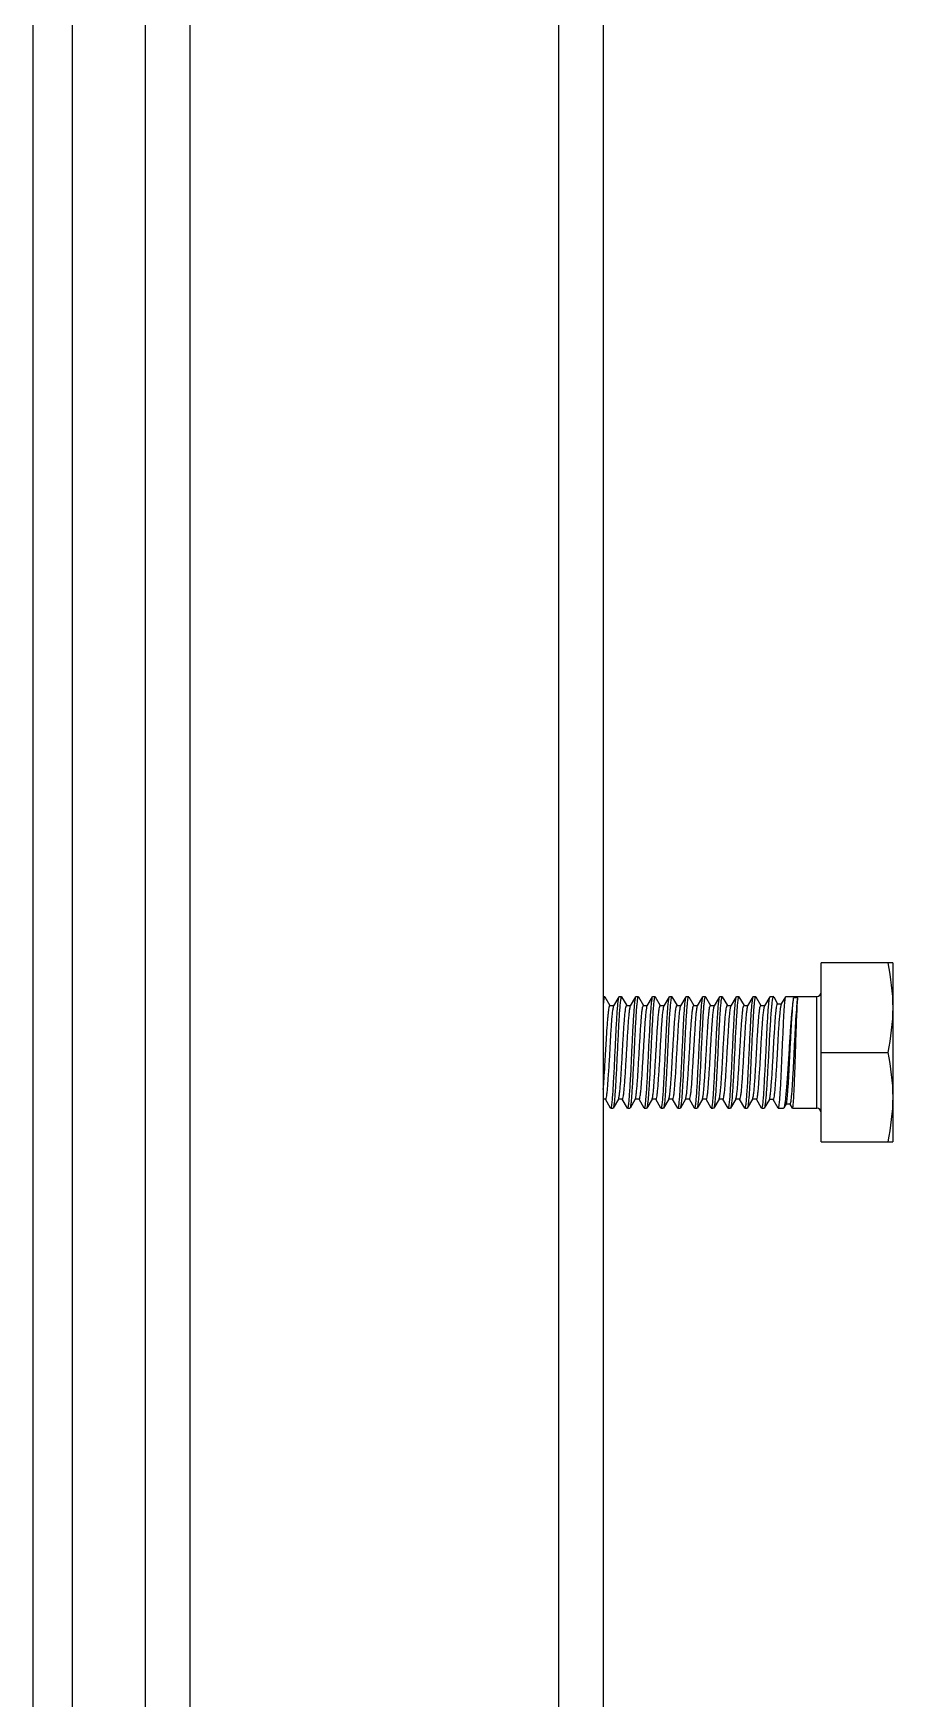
# Model space of a CAD drawing. Extents: x 27938 to 650306, y -92720 to 1524912.
# Drawn here: x 317542 to 318171, y 831117 to 832336 of the extents above; entities that cross this region are included whole.
import ezdxf

# ---------------------------------------------------------------- set-up
doc = ezdxf.new("R2010")
doc.units = 0
doc.header["$LTSCALE"] = 1000
doc.header["$MEASUREMENT"] = 0

msp = doc.modelspace()

# ---------------------------------------------------------------- linework, layer by layer
for p, q in [((317542.2, 830334.1), (317542.2, 833076.2)), ((317570.8, 830692.2), (317570.8, 832955.3)), ((317624, 832802.5), (317624, 830087.5)), ((317656.7, 832802.5), (317656.7, 830087.5)), ((317926.6, 832802.5), (317926.6, 830087.5)), ((317959.3, 832802.5), (317959.3, 830087.5)), ((318171.1, 831655.6), (318118.7, 831655.6)), ((318118.7, 831524.7), (318118.7, 831655.6)), ((318171.1, 831655.6), (318171.1, 831524.7)), ((317959.3, 831631), (317960.3, 831631)), ((317960.5, 831630.9), (317960.3, 831631)), ((317960.5, 831630.9), (317964.2, 831624.4)), ((317967, 831624.2), (317970.9, 831630.9)), ((317970.9, 831630.9), (317971, 831631)), ((317971, 831631), (317972.6, 831631)), ((317972.7, 831630.9), (317972.6, 831631)), ((317972.7, 831630.9), (317976.5, 831624.4)), ((317979.3, 831624.2), (317983.1, 831630.9)), ((317983.1, 831630.9), (317983.3, 831631)), ((317983.3, 831631), (317984.8, 831631)), ((317985, 831630.9), (317984.8, 831631)), ((317985, 831630.9), (317988.8, 831624.4)), ((317991.5, 831624.2), (317995.4, 831630.9)), ((317995.4, 831630.9), (317995.6, 831631)), ((317995.6, 831631), (317997.1, 831631)), ((317997.3, 831630.9), (317997.1, 831631)), ((317997.3, 831630.9), (318001, 831624.4)), ((318003.8, 831624.2), (318007.7, 831630.9)), ((318007.7, 831630.9), (318007.8, 831631)), ((318007.8, 831631), (318009.4, 831631)), ((318009.5, 831630.9), (318009.4, 831631)), ((318009.5, 831630.9), (318013.3, 831624.4)), ((318016.1, 831624.2), (318019.9, 831630.9)), ((318019.9, 831630.9), (318020.1, 831631)), ((318020.1, 831631), (318021.6, 831631)), ((318021.8, 831630.9), (318025.6, 831624.4)), ((318028.3, 831624.2), (318032.2, 831630.9)), ((318032.2, 831630.9), (318032.4, 831631)), ((318032.4, 831631), (318033.9, 831631)), ((318034.1, 831630.9), (318033.9, 831631)), ((318034.1, 831630.9), (318037.8, 831624.4)), ((318040.6, 831624.2), (318044.5, 831630.9)), ((318044.5, 831630.9), (318044.6, 831631)), ((318044.6, 831631), (318046.2, 831631)), ((318046.3, 831630.9), (318046.2, 831631)), ((318046.3, 831630.9), (318050.1, 831624.4)), ((318052.9, 831624.2), (318056.7, 831630.9)), ((318056.7, 831630.9), (318056.9, 831631)), ((318056.9, 831631), (318058.4, 831631)), ((318058.6, 831630.9), (318058.4, 831631)), ((318058.6, 831630.9), (318062.4, 831624.4)), ((318065.1, 831624.2), (318069, 831630.9)), ((318069, 831630.9), (318069.2, 831631)), ((318069.2, 831631), (318070.7, 831631)), ((318070.9, 831630.9), (318074.6, 831624.4)), ((318077.4, 831624.2), (318081.3, 831630.9)), ((318081.3, 831630.9), (318081.4, 831631)), ((318081.4, 831631), (318083.7, 831631)), ((318084, 831630.8), (318083.7, 831631)), ((318084, 831630.8), (318086.9, 831625.8)), ((318089.7, 831625.6), (318092.8, 831630.9)), ((318092.8, 831630.9), (318092.9, 831631)), ((318092.9, 831631), (318115.5, 831631)), ((318101.7, 831630.1), (318098.6, 831630.1)), ((318115.5, 831549.3), (318115.5, 831631)), ((317964.1, 831624.4), (317967.1, 831624.4)), ((317976.4, 831624.4), (317979.4, 831624.4)), ((317988.7, 831624.4), (317991.6, 831624.4)), ((318000.9, 831624.4), (318003.9, 831624.4)), ((318013.2, 831624.4), (318016.2, 831624.4)), ((318025.5, 831624.4), (318028.4, 831624.4)), ((318037.7, 831624.4), (318040.7, 831624.4)), ((318050, 831624.4), (318053, 831624.4)), ((318062.3, 831624.4), (318065.2, 831624.4)), ((318074.5, 831624.4), (318077.5, 831624.4)), ((318086.8, 831625.8), (318089.8, 831625.8)), ((318118.7, 831590.1), (318167.4, 831590.1)), ((317970.4, 831556), (317966.6, 831549.4)), ((317970.4, 831556), (317970.6, 831556.3)), ((317982.7, 831556), (317978.9, 831549.4)), ((317982.7, 831556), (317982.8, 831556.3)), ((317995, 831556), (317991.1, 831549.4)), ((317995, 831556), (317995.1, 831556.2)), ((318007.2, 831556), (318003.4, 831549.4)), ((318007.2, 831556), (318007.3, 831556.2)), ((318019.5, 831556), (318015.7, 831549.4)), ((318019.5, 831556), (318019.6, 831556.2)), ((318031.8, 831556), (318027.9, 831549.4)), ((318044, 831556), (318040.2, 831549.4)), ((318044, 831556), (318044.1, 831556.2)), ((318056.3, 831556), (318052.5, 831549.4)), ((318056.3, 831556), (318056.4, 831556.2)), ((318068.6, 831556), (318064.7, 831549.4)), ((318068.6, 831556), (318068.7, 831556.2)), ((317961.1, 831555.9), (317959.3, 831555.9)), ((317964.7, 831549.4), (317961, 831555.9)), ((317964.7, 831549.4), (317964.9, 831549.3)), ((317964.9, 831549.3), (317966.4, 831549.3)), ((317966.6, 831549.4), (317966.4, 831549.3)), ((317973.3, 831555.9), (317970.4, 831555.9)), ((317977, 831549.4), (317973.2, 831555.9)), ((317977, 831549.4), (317977.2, 831549.3)), ((317977.2, 831549.3), (317978.7, 831549.3)), ((317978.9, 831549.4), (317978.7, 831549.3)), ((317985.6, 831555.9), (317982.6, 831555.9)), ((317989.3, 831549.4), (317985.5, 831555.9)), ((317989.3, 831549.4), (317989.4, 831549.3)), ((317989.4, 831549.3), (317991, 831549.3)), ((317991.1, 831549.4), (317991, 831549.3)), ((317997.9, 831555.9), (317994.9, 831555.9)), ((318001.5, 831549.4), (317997.8, 831555.9)), ((318001.5, 831549.4), (318001.7, 831549.3)), ((318001.7, 831549.3), (318003.2, 831549.3)), ((318003.4, 831549.4), (318003.2, 831549.3)), ((318010.1, 831555.9), (318007.2, 831555.9)), ((318013.8, 831549.4), (318010, 831555.9)), ((318013.8, 831549.4), (318014, 831549.3)), ((318014, 831549.3), (318015.5, 831549.3)), ((318015.7, 831549.4), (318015.5, 831549.3)), ((318022.4, 831555.9), (318019.4, 831555.9)), ((318026.1, 831549.4), (318022.3, 831555.9)), ((318026.1, 831549.4), (318026.2, 831549.3)), ((318026.2, 831549.3), (318027.8, 831549.3)), ((318027.9, 831549.4), (318027.8, 831549.3)), ((318034.7, 831555.9), (318031.7, 831555.9)), ((318038.3, 831549.4), (318034.6, 831555.9)), ((318038.3, 831549.4), (318038.5, 831549.3)), ((318038.5, 831549.3), (318040, 831549.3)), ((318046.9, 831555.9), (318044, 831555.9)), ((318050.6, 831549.4), (318046.8, 831555.9)), ((318050.8, 831549.3), (318052.3, 831549.3)), ((318052.5, 831549.4), (318052.3, 831549.3)), ((318059.2, 831555.9), (318056.2, 831555.9)), ((318062.9, 831549.4), (318059.1, 831555.9)), ((318062.9, 831549.4), (318063, 831549.3)), ((318063, 831549.3), (318064.6, 831549.3)), ((318064.7, 831549.4), (318064.6, 831549.3)), ((318071.5, 831555.9), (318068.5, 831555.9)), ((318075.1, 831549.4), (318071.4, 831555.9)), ((318075.1, 831549.4), (318075.3, 831549.3)), ((318075.3, 831549.3), (318077, 831549.3)), ((318077.1, 831549.4), (318077, 831549.3)), ((318080.9, 831555.8), (318077.1, 831549.4)), ((318083.7, 831555.6), (318080.8, 831555.6)), ((318087.3, 831549.4), (318083.6, 831555.6)), ((318087.3, 831549.4), (318087.4, 831549.3)), ((318087.4, 831549.3), (318091.1, 831549.3)), ((318091.4, 831549.5), (318091.1, 831549.3)), ((318093.1, 831552.5), (318091.4, 831549.5)), ((318096, 831552.3), (318093.1, 831552.3)), ((318097.7, 831549.3), (318096, 831552.3)), ((318097.7, 831549.3), (318097.8, 831549.3)), ((318097.8, 831549.3), (318115.5, 831549.3)), ((318118.7, 831524.7), (318171.1, 831524.7))]:
    msp.add_line(p, q)
for centre, start, end in [((318115.5, 831634.3), 270, 0), ((318115.5, 831546), 0, 90)]:
    msp.add_arc(centre, 3.27, start, end)
for points in [[(318167.4, 831655.6), (318169.6, 831644.8), (318171.1, 831633.8), (318171.1, 831622.9)], [(318171.1, 831622.9), (318171.1, 831611.9), (318169.6, 831600.9), (318167.4, 831590.1)], [(318167.4, 831590.1), (318169.6, 831579.4), (318171.1, 831568.4), (318171.1, 831557.4)], [(318171.1, 831557.4), (318171.1, 831546.5), (318169.6, 831535.5), (318167.4, 831524.7)]]:
    msp.add_open_spline(points, degree=3)
for points, knots in [([(317960.3, 831631), (317960.2, 831631), (317959.9, 831630.4), (317959.7, 831629.5), (317959.5, 831627.7), (317959.4, 831626.3), (317959.3, 831625.5)], [0, 0, 0, 0, 0.077049, 0.268055, 0.577055, 1, 1, 1, 1]), ([(317968, 831590.1), (317968.2, 831595.1), (317968.5, 831602.3), (317969, 831611.6), (317969.4, 831617.5), (317969.7, 831622.5), (317970.1, 831626.5), (317970.4, 831629.1), (317970.6, 831630.5), (317970.9, 831630.9)], [0, 0, 0, 0, 0.364023, 0.530311, 0.678342, 0.803036, 0.90014, 0.966414, 1, 1, 1, 1]), ([(317972.6, 831631), (317972.5, 831631), (317972.3, 831630.7), (317972.2, 831630.1), (317972, 831629.1), (317971.7, 831627.1), (317971.4, 831623.7), (317971, 831618.7), (317970.6, 831612.6), (317970.3, 831605.6), (317969.9, 831598), (317969.6, 831592.8), (317969.5, 831590.1)], [0, 0, 0, 0, 0.006679, 0.021742, 0.04591, 0.079126, 0.171519, 0.295578, 0.446611, 0.618856, 0.8057, 1, 1, 1, 1]), ([(317980.2, 831590.1), (317980.5, 831595.1), (317980.8, 831602.3), (317981.3, 831611.6), (317981.7, 831617.5), (317982, 831622.5), (317982.3, 831626.5), (317982.7, 831629.1), (317982.9, 831630.5), (317983.1, 831630.9)], [0, 0, 0, 0, 0.364021, 0.530313, 0.678345, 0.803036, 0.900138, 0.966413, 1, 1, 1, 1]), ([(317984.8, 831631), (317984.7, 831631), (317984.6, 831630.7), (317984.4, 831630.1), (317984.2, 831629.1), (317984, 831627.1), (317983.6, 831623.7), (317983.3, 831618.7), (317982.9, 831612.6), (317982.5, 831605.6), (317982.1, 831598), (317981.9, 831592.8), (317981.8, 831590.1)], [0, 0, 0, 0, 0.006669, 0.021718, 0.045876, 0.079084, 0.171468, 0.295521, 0.446556, 0.618814, 0.805682, 1, 1, 1, 1]), ([(317992.5, 831590.1), (317992.7, 831595.1), (317993.1, 831602.3), (317993.6, 831611.6), (317993.9, 831617.5), (317994.3, 831622.5), (317994.6, 831626.5), (317995, 831629.1), (317995.2, 831630.5), (317995.4, 831630.9)], [0, 0, 0, 0, 0.364026, 0.530319, 0.678348, 0.803035, 0.900137, 0.966414, 1, 1, 1, 1]), ([(317997.1, 831631), (317997, 831631), (317996.8, 831630.7), (317996.7, 831630.1), (317996.5, 831629.1), (317996.2, 831627.1), (317995.9, 831623.7), (317995.5, 831618.7), (317995.2, 831612.6), (317994.8, 831605.6), (317994.4, 831598), (317994.2, 831592.8), (317994, 831590.1)], [0, 0, 0, 0, 0.00669, 0.021765, 0.045943, 0.079167, 0.171572, 0.295635, 0.446661, 0.618889, 0.805716, 1, 1, 1, 1]), ([(318004.8, 831590.1), (318005, 831595.1), (318005.3, 831602.3), (318005.8, 831611.6), (318006.2, 831617.5), (318006.5, 831622.5), (318006.9, 831626.5), (318007.2, 831629.1), (318007.4, 831630.5), (318007.7, 831630.9)], [0, 0, 0, 0, 0.364024, 0.530311, 0.678342, 0.803035, 0.900139, 0.966414, 1, 1, 1, 1]), ([(318009.4, 831631), (318009.3, 831631), (318009.1, 831630.7), (318009, 831630.1), (318008.8, 831629.1), (318008.5, 831627.1), (318008.2, 831623.7), (318007.8, 831618.7), (318007.4, 831612.6), (318007, 831605.6), (318006.7, 831598), (318006.4, 831592.8), (318006.3, 831590.1)], [0, 0, 0, 0, 0.006677, 0.021735, 0.045901, 0.079116, 0.171512, 0.295573, 0.4466, 0.618843, 0.805694, 1, 1, 1, 1]), ([(318017, 831590.1), (318017.3, 831595.1), (318017.6, 831602.3), (318018.1, 831611.6), (318018.4, 831617.5), (318018.8, 831622.5), (318019.1, 831626.5), (318019.5, 831629.1), (318019.7, 831630.5), (318019.9, 831630.9)], [0, 0, 0, 0, 0.364026, 0.530313, 0.678337, 0.803029, 0.900137, 0.966414, 1, 1, 1, 1]), ([(318021.6, 831631), (318021.5, 831631), (318021.4, 831630.7), (318021.2, 831630.1), (318021, 831629.1), (318020.8, 831627.1), (318020.4, 831623.7), (318020.1, 831618.7), (318019.7, 831612.6), (318019.3, 831605.6), (318018.9, 831598), (318018.7, 831592.8), (318018.6, 831590.1)], [0, 0, 0, 0, 0.006697, 0.021777, 0.045962, 0.079191, 0.171605, 0.29567, 0.44669, 0.618909, 0.805726, 1, 1, 1, 1]), ([(318021.8, 831630.9), (318021.8, 831630.9), (318021.7, 831631), (318021.7, 831631), (318021.6, 831631)], [0, 0, 0, 0, 0.600612, 1, 1, 1, 1]), ([(318029.3, 831590.1), (318029.5, 831595.1), (318029.9, 831602.3), (318030.4, 831611.6), (318030.7, 831617.5), (318031.1, 831622.5), (318031.4, 831626.5), (318031.8, 831629.1), (318032, 831630.5), (318032.2, 831630.9)], [0, 0, 0, 0, 0.364026, 0.530312, 0.67834, 0.803034, 0.90014, 0.966415, 1, 1, 1, 1]), ([(318033.9, 831631), (318033.8, 831631), (318033.6, 831630.7), (318033.5, 831630.1), (318033.3, 831629.1), (318033, 831627.1), (318032.7, 831623.7), (318032.3, 831618.7), (318032, 831612.6), (318031.6, 831605.6), (318031.2, 831598), (318031, 831592.8), (318030.8, 831590.1)], [0, 0, 0, 0, 0.006686, 0.021757, 0.045931, 0.079152, 0.171553, 0.295615, 0.446644, 0.618879, 0.805711, 1, 1, 1, 1]), ([(318041.6, 831590.1), (318041.8, 831595.1), (318042.1, 831602.3), (318042.6, 831611.6), (318043, 831617.5), (318043.3, 831622.5), (318043.7, 831626.5), (318044, 831629.1), (318044.2, 831630.5), (318044.5, 831630.9)], [0, 0, 0, 0, 0.364021, 0.530311, 0.678343, 0.803036, 0.90014, 0.966414, 1, 1, 1, 1]), ([(318046.2, 831631), (318046.1, 831631), (318045.9, 831630.7), (318045.8, 831630.1), (318045.6, 831629.1), (318045.3, 831627.1), (318045, 831623.7), (318044.6, 831618.7), (318044.2, 831612.6), (318043.8, 831605.6), (318043.5, 831598), (318043.2, 831592.8), (318043.1, 831590.1)], [0, 0, 0, 0, 0.006676, 0.021736, 0.045901, 0.079115, 0.171505, 0.295563, 0.446596, 0.618846, 0.805696, 1, 1, 1, 1]), ([(318053.8, 831590.1), (318054.1, 831595.1), (318054.4, 831602.3), (318054.9, 831611.6), (318055.2, 831617.5), (318055.6, 831622.5), (318055.9, 831626.5), (318056.3, 831629.1), (318056.5, 831630.5), (318056.7, 831630.9)], [0, 0, 0, 0, 0.364021, 0.530314, 0.678346, 0.803036, 0.900137, 0.966413, 1, 1, 1, 1]), ([(318058.4, 831631), (318058.3, 831631), (318058.2, 831630.7), (318058, 831630.1), (318057.8, 831629.1), (318057.6, 831627.1), (318057.2, 831623.7), (318056.9, 831618.7), (318056.5, 831612.6), (318056.1, 831605.6), (318055.7, 831598), (318055.5, 831592.8), (318055.4, 831590.1)], [0, 0, 0, 0, 0.006669, 0.021718, 0.045876, 0.079084, 0.171468, 0.295522, 0.446557, 0.618815, 0.805682, 1, 1, 1, 1]), ([(318066.1, 831590.1), (318066.3, 831595.1), (318066.7, 831602.3), (318067.2, 831611.6), (318067.5, 831617.5), (318067.9, 831622.5), (318068.2, 831626.5), (318068.6, 831629.1), (318068.8, 831630.5), (318069, 831630.9)], [0, 0, 0, 0, 0.364026, 0.530319, 0.678348, 0.803035, 0.900137, 0.966414, 1, 1, 1, 1]), ([(318070.7, 831631), (318070.6, 831631), (318070.4, 831630.7), (318070.3, 831630.1), (318070.1, 831629.1), (318069.8, 831627.1), (318069.5, 831623.7), (318069.1, 831618.7), (318068.8, 831612.6), (318068.4, 831605.6), (318068, 831598), (318067.8, 831592.8), (318067.6, 831590.1)], [0, 0, 0, 0, 0.006688, 0.021753, 0.045929, 0.079148, 0.171548, 0.29561, 0.446639, 0.618873, 0.805706, 1, 1, 1, 1]), ([(318070.9, 831630.9), (318070.8, 831630.9), (318070.8, 831631), (318070.7, 831631), (318070.7, 831631)], [0, 0, 0, 0, 0.600476, 1, 1, 1, 1]), ([(318078.4, 831590.1), (318078.6, 831595.1), (318078.9, 831602.3), (318079.4, 831611.6), (318079.8, 831617.5), (318080.1, 831622.5), (318080.5, 831626.5), (318080.8, 831629.1), (318081, 831630.5), (318081.3, 831630.9)], [0, 0, 0, 0, 0.364024, 0.530312, 0.678343, 0.803036, 0.90014, 0.966414, 1, 1, 1, 1]), ([(318083.7, 831631), (318083.7, 831631), (318083.4, 831630.7), (318083.3, 831630.1), (318083.1, 831629.1), (318082.7, 831627.1), (318082.4, 831623.7), (318082, 831618.7), (318081.5, 831612.6), (318081.1, 831605.6), (318080.7, 831598), (318080.4, 831592.8), (318080.3, 831590.1)], [0, 0, 0, 0, 0.007187, 0.022465, 0.046744, 0.080015, 0.172417, 0.296393, 0.447275, 0.619318, 0.805937, 1, 1, 1, 1]), ([(318090.2, 831590.1), (318090.4, 831595.1), (318090.8, 831602.4), (318091.2, 831611.7), (318091.5, 831617.7), (318091.8, 831622.7), (318092.1, 831626.6), (318092.4, 831629.2), (318092.6, 831630.6), (318092.8, 831630.9)], [0, 0, 0, 0, 0.366748, 0.534004, 0.682559, 0.80722, 0.903651, 0.968552, 1, 1, 1, 1]), ([(318093.1, 831552.5), (318093.4, 831552.9), (318093.6, 831554.1), (318093.9, 831556.5), (318094.2, 831560.1), (318094.6, 831564.6), (318094.9, 831569.9), (318095.4, 831578.2), (318095.9, 831589.3), (318096.6, 831602.4), (318097.2, 831614.2), (318097.9, 831623.3), (318098.3, 831628.3), (318098.6, 831630.1)], [0, 0, 0, 0, 0.016498, 0.048153, 0.094091, 0.152829, 0.222461, 0.300749, 0.473185, 0.64885, 0.806645, 0.928205, 1, 1, 1, 1]), ([(318098.6, 831630.1), (318098.4, 831629.4), (318098.1, 831627.7), (318097.4, 831622.9), (318096.7, 831614.8), (318095.9, 831603.2), (318095.4, 831594.7), (318095.1, 831590.1)], [0, 0, 0, 0, 0.052104, 0.130854, 0.359409, 0.660459, 1, 1, 1, 1]), ([(318096, 831552.3), (318096.1, 831552.3), (318096.3, 831552.6), (318096.4, 831553.1), (318096.6, 831553.9), (318096.9, 831555.7), (318097.2, 831558.6), (318097.5, 831562.8), (318097.9, 831568.1), (318098.2, 831574.1), (318098.6, 831580.6), (318099, 831589.9), (318099.6, 831601.2), (318100.2, 831613.5), (318100.9, 831622.9), (318101.3, 831628.2), (318101.7, 831630.1)], [0, 0, 0, 0, 0.003181, 0.009997, 0.020842, 0.035708, 0.077022, 0.132568, 0.200428, 0.278278, 0.363482, 0.453195, 0.634322, 0.798504, 0.925407, 1, 1, 1, 1]), ([(318100, 831590.1), (318100.1, 831594.7), (318100.4, 831603.2), (318100.8, 831614.8), (318101.2, 831623.6), (318101.5, 831628.4), (318101.7, 831630.1)], [0, 0, 0, 0, 0.340216, 0.641739, 0.870295, 1, 1, 1, 1]), ([(317959.3, 831563), (317959.5, 831565.6), (317959.9, 831571.4), (317960.5, 831580.6), (317961.1, 831590.8), (317961.7, 831600.9), (317962.2, 831608.8), (317962.6, 831614.4), (317962.9, 831617.8), (317963.2, 831620.5), (317963.5, 831622.6), (317963.7, 831623.7), (317964, 831624.4), (317964.1, 831624.4)], [0, 0, 0, 0, 0.125273, 0.280526, 0.451, 0.620464, 0.772784, 0.837888, 0.893492, 0.938284, 0.971239, 0.991709, 1, 1, 1, 1]), ([(317961.1, 831555.9), (317961.1, 831555.9), (317961.3, 831556.1), (317961.6, 831556.9), (317961.9, 831558.7), (317962.2, 831561.6), (317962.6, 831565.6), (317962.9, 831570.5), (317963.3, 831576), (317963.7, 831582.1), (317964.2, 831590.6), (317964.6, 831599), (317965.1, 831607), (317965.5, 831612.3), (317965.8, 831616.7), (317966.2, 831620.2), (317966.6, 831622.6), (317966.8, 831623.9), (317967, 831624.2)], [0, 0, 0, 0, 0.003516, 0.010771, 0.037949, 0.081609, 0.140308, 0.211978, 0.294061, 0.383613, 0.477416, 0.664254, 0.750571, 0.827952, 0.893624, 0.945254, 0.981055, 1, 1, 1, 1]), ([(317970.6, 831556.3), (317970.7, 831556.8), (317971, 831558.2), (317971.3, 831560.8), (317971.7, 831564.5), (317972.2, 831571), (317972.8, 831580.5), (317973.3, 831590.6), (317973.8, 831598.9), (317974.2, 831604.8), (317974.5, 831610.3), (317974.9, 831615), (317975.2, 831618.8), (317975.6, 831621.7), (317975.9, 831623.4), (317976.1, 831624.2), (317976.3, 831624.4), (317976.4, 831624.4)], [0, 0, 0, 0, 0.023139, 0.062463, 0.116774, 0.184236, 0.348936, 0.533941, 0.62611, 0.713772, 0.793885, 0.863675, 0.920735, 0.963127, 0.989505, 0.996557, 1, 1, 1, 1]), ([(317973.3, 831555.9), (317973.4, 831555.9), (317973.6, 831556.1), (317973.8, 831556.9), (317974.2, 831558.7), (317974.5, 831561.6), (317974.8, 831565.6), (317975.2, 831570.5), (317975.6, 831576), (317975.9, 831582.1), (317976.4, 831590.6), (317976.9, 831599), (317977.4, 831607), (317977.7, 831612.3), (317978.1, 831616.7), (317978.4, 831620.2), (317978.8, 831622.6), (317979, 831623.9), (317979.3, 831624.2)], [0, 0, 0, 0, 0.003516, 0.010771, 0.037949, 0.081609, 0.140308, 0.211978, 0.294061, 0.383613, 0.477416, 0.664254, 0.750571, 0.827952, 0.893624, 0.945254, 0.981055, 1, 1, 1, 1]), ([(317982.8, 831556.3), (317983, 831556.7), (317983.3, 831558.2), (317983.6, 831560.8), (317983.9, 831564.4), (317984.5, 831571), (317985, 831580.5), (317985.6, 831590.6), (317986.1, 831598.9), (317986.4, 831604.8), (317986.8, 831610.2), (317987.2, 831615), (317987.5, 831618.8), (317987.8, 831621.7), (317988.2, 831623.4), (317988.4, 831624.2), (317988.6, 831624.4), (317988.7, 831624.4)], [0, 0, 0, 0, 0.023, 0.06221, 0.116433, 0.183837, 0.348506, 0.533571, 0.625793, 0.713517, 0.793694, 0.863545, 0.920659, 0.963092, 0.989496, 0.996554, 1, 1, 1, 1]), ([(317985.6, 831555.9), (317985.7, 831555.9), (317985.8, 831556.1), (317986.1, 831556.9), (317986.4, 831558.7), (317986.8, 831561.6), (317987.1, 831565.6), (317987.5, 831570.5), (317987.8, 831576), (317988.2, 831582.1), (317988.7, 831590.6), (317989.2, 831599), (317989.7, 831607), (317990, 831612.3), (317990.4, 831616.7), (317990.7, 831620.2), (317991.1, 831622.6), (317991.3, 831623.9), (317991.5, 831624.2)], [0, 0, 0, 0, 0.003516, 0.010771, 0.037949, 0.081609, 0.140308, 0.211978, 0.294061, 0.383613, 0.477416, 0.664254, 0.750571, 0.827952, 0.893624, 0.945254, 0.981055, 1, 1, 1, 1]), ([(317995.1, 831556.2), (317995.3, 831556.7), (317995.5, 831558.1), (317995.9, 831560.8), (317996.2, 831564.4), (317996.7, 831570.9), (317997.3, 831580.4), (317997.9, 831590.5), (317998.4, 831598.9), (317998.7, 831604.8), (317999.1, 831610.2), (317999.4, 831614.9), (317999.8, 831618.8), (318000.1, 831621.7), (318000.4, 831623.4), (318000.7, 831624.2), (318000.8, 831624.4), (318000.9, 831624.4)], [0, 0, 0, 0, 0.022862, 0.061956, 0.116091, 0.183437, 0.348074, 0.5332, 0.625476, 0.713261, 0.793503, 0.863416, 0.920583, 0.963057, 0.989487, 0.996552, 1, 1, 1, 1]), ([(317997.9, 831555.9), (317997.9, 831555.9), (317998.1, 831556.1), (317998.4, 831556.9), (317998.7, 831558.7), (317999, 831561.6), (317999.4, 831565.6), (317999.7, 831570.5), (318000.1, 831576), (318000.5, 831582.1), (318001, 831590.6), (318001.4, 831599), (318001.9, 831607), (318002.3, 831612.3), (318002.6, 831616.7), (318003, 831620.2), (318003.4, 831622.6), (318003.6, 831623.9), (318003.8, 831624.2)], [0, 0, 0, 0, 0.003516, 0.010771, 0.037949, 0.081609, 0.140308, 0.211978, 0.294061, 0.383613, 0.477416, 0.664254, 0.750571, 0.827952, 0.893624, 0.945254, 0.981055, 1, 1, 1, 1]), ([(318007.3, 831556.2), (318007.5, 831556.7), (318007.8, 831558.1), (318008.1, 831560.7), (318008.5, 831564.4), (318009, 831570.9), (318009.6, 831580.4), (318010.1, 831590.5), (318010.6, 831598.8), (318011, 831604.8), (318011.3, 831610.2), (318011.7, 831614.9), (318012, 831618.8), (318012.4, 831621.7), (318012.7, 831623.4), (318012.9, 831624.2), (318013.1, 831624.4), (318013.2, 831624.4)], [0, 0, 0, 0, 0.022723, 0.061701, 0.115749, 0.183037, 0.347642, 0.532829, 0.625158, 0.713005, 0.793312, 0.863286, 0.920506, 0.963022, 0.989478, 0.99655, 1, 1, 1, 1]), ([(318010.1, 831555.9), (318010.2, 831555.9), (318010.4, 831556.1), (318010.6, 831556.9), (318011, 831558.7), (318011.3, 831561.6), (318011.6, 831565.6), (318012, 831570.5), (318012.4, 831576), (318012.7, 831582.1), (318013.2, 831590.6), (318013.7, 831599), (318014.2, 831607), (318014.5, 831612.3), (318014.9, 831616.7), (318015.2, 831620.2), (318015.6, 831622.6), (318015.8, 831623.9), (318016.1, 831624.2)], [0, 0, 0, 0, 0.003516, 0.010771, 0.037949, 0.081609, 0.140308, 0.211978, 0.294061, 0.383613, 0.477416, 0.664254, 0.750571, 0.827952, 0.893624, 0.945254, 0.981055, 1, 1, 1, 1]), ([(318019.6, 831556.2), (318019.8, 831556.7), (318020, 831558.1), (318020.4, 831560.7), (318020.7, 831564.4), (318021.2, 831570.9), (318021.8, 831580.4), (318022.4, 831590.5), (318022.9, 831598.8), (318023.2, 831604.8), (318023.6, 831610.2), (318024, 831614.9), (318024.3, 831618.8), (318024.6, 831621.7), (318025, 831623.4), (318025.2, 831624.2), (318025.4, 831624.4), (318025.5, 831624.4)], [0, 0, 0, 0, 0.022584, 0.061447, 0.115407, 0.182636, 0.34721, 0.532457, 0.62484, 0.712749, 0.79312, 0.863155, 0.920429, 0.962986, 0.989469, 0.996548, 1, 1, 1, 1]), ([(318022.4, 831555.9), (318022.5, 831555.9), (318022.6, 831556.1), (318022.9, 831556.9), (318023.2, 831558.7), (318023.6, 831561.6), (318023.9, 831565.6), (318024.3, 831570.5), (318024.6, 831576), (318025, 831582.1), (318025.5, 831590.6), (318026, 831599), (318026.5, 831607), (318026.8, 831612.3), (318027.2, 831616.7), (318027.5, 831620.2), (318027.9, 831622.6), (318028.1, 831623.9), (318028.3, 831624.2)], [0, 0, 0, 0, 0.003516, 0.010772, 0.037949, 0.081609, 0.140308, 0.211978, 0.294061, 0.383612, 0.477416, 0.664254, 0.750571, 0.827952, 0.893624, 0.945254, 0.981055, 1, 1, 1, 1]), ([(318031.9, 831556.2), (318032.1, 831556.7), (318032.3, 831558.1), (318032.7, 831560.7), (318033, 831564.3), (318033.5, 831570.8), (318034.1, 831580.3), (318034.7, 831590.4), (318035.2, 831598.8), (318035.5, 831604.7), (318035.9, 831610.2), (318036.2, 831614.9), (318036.6, 831618.8), (318036.9, 831621.6), (318037.2, 831623.4), (318037.5, 831624.2), (318037.6, 831624.4), (318037.7, 831624.4)], [0, 0, 0, 0, 0.022445, 0.061192, 0.115065, 0.182235, 0.346776, 0.532084, 0.624521, 0.712492, 0.792928, 0.863025, 0.920353, 0.962951, 0.98946, 0.996545, 1, 1, 1, 1]), ([(318034.7, 831555.9), (318034.7, 831555.9), (318034.9, 831556.1), (318035.2, 831556.9), (318035.5, 831558.7), (318035.8, 831561.6), (318036.2, 831565.6), (318036.5, 831570.5), (318036.9, 831576), (318037.3, 831582.1), (318037.7, 831590.6), (318038.2, 831599), (318038.7, 831607), (318039.1, 831612.3), (318039.4, 831616.7), (318039.8, 831620.2), (318040.2, 831622.6), (318040.4, 831623.9), (318040.6, 831624.2)], [0, 0, 0, 0, 0.003516, 0.010772, 0.037949, 0.081609, 0.140308, 0.211978, 0.294061, 0.383612, 0.477416, 0.664253, 0.750571, 0.827952, 0.893624, 0.945254, 0.981055, 1, 1, 1, 1]), ([(318044.1, 831556.2), (318044.3, 831556.7), (318044.6, 831558.1), (318044.9, 831560.7), (318045.3, 831564.3), (318045.8, 831570.8), (318046.4, 831580.3), (318046.9, 831590.4), (318047.4, 831598.8), (318047.8, 831604.7), (318048.1, 831610.2), (318048.5, 831614.9), (318048.8, 831618.8), (318049.2, 831621.6), (318049.5, 831623.4), (318049.7, 831624.2), (318049.9, 831624.4), (318050, 831624.4)], [0, 0, 0, 0, 0.022306, 0.060937, 0.114721, 0.181834, 0.346342, 0.531711, 0.624202, 0.712235, 0.792736, 0.862894, 0.920276, 0.962916, 0.98945, 0.996543, 1, 1, 1, 1]), ([(318046.9, 831555.9), (318047, 831555.9), (318047.2, 831556.1), (318047.4, 831556.9), (318047.7, 831558.7), (318048.1, 831561.6), (318048.4, 831565.6), (318048.8, 831570.5), (318049.2, 831576), (318049.5, 831582.1), (318050, 831590.6), (318050.5, 831599), (318051, 831607), (318051.3, 831612.3), (318051.7, 831616.7), (318052, 831620.2), (318052.4, 831622.6), (318052.6, 831623.9), (318052.9, 831624.2)], [0, 0, 0, 0, 0.003515, 0.010772, 0.037949, 0.081609, 0.140308, 0.211978, 0.294061, 0.383612, 0.477415, 0.664253, 0.750571, 0.827952, 0.893624, 0.945254, 0.981055, 1, 1, 1, 1]), ([(318056.4, 831556.2), (318056.6, 831556.7), (318056.8, 831558.1), (318057.2, 831560.6), (318057.5, 831564.3), (318058, 831570.8), (318058.6, 831580.3), (318059.2, 831590.4), (318059.7, 831598.7), (318060, 831604.7), (318060.4, 831610.2), (318060.8, 831614.9), (318061.1, 831618.8), (318061.4, 831621.6), (318061.8, 831623.4), (318062, 831624.2), (318062.2, 831624.4), (318062.3, 831624.4)], [0, 0, 0, 0, 0.022167, 0.060682, 0.114378, 0.181432, 0.345908, 0.531337, 0.623882, 0.711978, 0.792543, 0.862763, 0.920199, 0.962881, 0.989441, 0.996541, 1, 1, 1, 1]), ([(318059.2, 831555.9), (318059.3, 831555.9), (318059.4, 831556.1), (318059.7, 831556.9), (318060, 831558.7), (318060.4, 831561.6), (318060.7, 831565.6), (318061.1, 831570.5), (318061.4, 831576), (318061.8, 831582.1), (318062.3, 831590.6), (318062.8, 831599), (318063.3, 831607), (318063.6, 831612.3), (318064, 831616.7), (318064.3, 831620.2), (318064.7, 831622.6), (318064.9, 831623.9), (318065.1, 831624.2)], [0, 0, 0, 0, 0.003515, 0.010772, 0.037949, 0.081609, 0.140308, 0.211978, 0.294061, 0.383612, 0.477415, 0.664253, 0.750571, 0.827952, 0.893624, 0.945254, 0.981055, 1, 1, 1, 1]), ([(318068.7, 831556.2), (318068.8, 831556.7), (318069.1, 831558), (318069.5, 831560.6), (318069.8, 831564.2), (318070.3, 831570.7), (318070.9, 831580.2), (318071.5, 831590.4), (318071.9, 831598.7), (318072.3, 831604.7), (318072.7, 831610.1), (318073, 831614.9), (318073.4, 831618.8), (318073.7, 831621.6), (318074, 831623.4), (318074.3, 831624.2), (318074.4, 831624.4), (318074.5, 831624.4)], [0, 0, 0, 0, 0.022028, 0.060426, 0.114034, 0.181029, 0.345472, 0.530963, 0.623561, 0.71172, 0.79235, 0.862632, 0.920122, 0.962845, 0.989432, 0.996538, 1, 1, 1, 1]), ([(318071.5, 831555.9), (318071.5, 831555.9), (318071.7, 831556.1), (318072, 831556.9), (318072.3, 831558.7), (318072.6, 831561.6), (318073, 831565.6), (318073.3, 831570.5), (318073.7, 831576), (318074.1, 831582.1), (318074.5, 831590.6), (318075, 831599), (318075.5, 831607), (318075.9, 831612.3), (318076.2, 831616.7), (318076.6, 831620.2), (318077, 831622.6), (318077.2, 831623.9), (318077.4, 831624.2)], [0, 0, 0, 0, 0.003515, 0.010772, 0.037949, 0.081609, 0.140308, 0.211978, 0.294061, 0.383612, 0.477415, 0.664253, 0.750571, 0.827952, 0.893624, 0.945254, 0.981055, 1, 1, 1, 1]), ([(318080.9, 831555.8), (318081.1, 831556.2), (318081.3, 831557.5), (318081.7, 831560), (318082, 831563.6), (318082.4, 831568.2), (318082.8, 831573.6), (318083.3, 831581.8), (318083.7, 831590.4), (318084.2, 831599.1), (318084.6, 831605.3), (318085, 831611), (318085.3, 831615.9), (318085.7, 831619.9), (318086, 831622.9), (318086.3, 831624.7), (318086.6, 831625.5), (318086.7, 831625.8), (318086.8, 831625.8)], [0, 0, 0, 0, 0.019036, 0.055162, 0.107284, 0.173532, 0.25149, 0.338305, 0.525651, 0.619397, 0.708683, 0.790327, 0.861445, 0.919555, 0.962678, 0.989457, 0.996584, 1, 1, 1, 1]), ([(318083.7, 831555.6), (318083.8, 831555.6), (318084, 831555.9), (318084.2, 831556.7), (318084.6, 831558.6), (318084.9, 831561.6), (318085.3, 831565.7), (318085.6, 831570.8), (318086, 831576.5), (318086.4, 831582.7), (318086.9, 831591.4), (318087.3, 831600), (318087.8, 831608.2), (318088.2, 831613.5), (318088.6, 831618), (318088.9, 831621.6), (318089.3, 831624), (318089.5, 831625.2), (318089.7, 831625.6)], [0, 0, 0, 0, 0.003526, 0.010871, 0.03842, 0.082642, 0.142013, 0.214376, 0.297085, 0.387117, 0.481196, 0.667858, 0.753739, 0.830507, 0.895467, 0.946372, 0.98153, 1, 1, 1, 1]), ([(317964.9, 831549.3), (317965, 831549.3), (317965.2, 831549.6), (317965.3, 831550.1), (317965.5, 831551.1), (317965.8, 831553.2), (317966.1, 831556.6), (317966.5, 831561.6), (317966.8, 831567.7), (317967.2, 831574.7), (317967.6, 831582.3), (317967.8, 831587.5), (317968, 831590.1)], [0, 0, 0, 0, 0.006696, 0.021778, 0.045962, 0.079192, 0.171607, 0.295672, 0.44669, 0.618908, 0.805728, 1, 1, 1, 1]), ([(317969.5, 831590.1), (317969.3, 831585.2), (317968.9, 831578), (317968.4, 831568.7), (317968.1, 831562.8), (317967.7, 831557.7), (317967.4, 831553.8), (317967, 831551.2), (317966.8, 831549.8), (317966.6, 831549.4)], [0, 0, 0, 0, 0.36397, 0.530239, 0.678254, 0.802945, 0.900063, 0.966368, 1, 1, 1, 1]), ([(317977.2, 831549.3), (317977.3, 831549.3), (317977.4, 831549.6), (317977.6, 831550.1), (317977.8, 831551.1), (317978, 831553.2), (317978.4, 831556.6), (317978.7, 831561.6), (317979.1, 831567.7), (317979.5, 831574.7), (317979.9, 831582.3), (317980.1, 831587.5), (317980.2, 831590.1)], [0, 0, 0, 0, 0.006683, 0.02175, 0.045921, 0.079139, 0.171534, 0.295592, 0.446617, 0.618856, 0.805703, 1, 1, 1, 1]), ([(317981.8, 831590.1), (317981.5, 831585.2), (317981.2, 831578), (317980.7, 831568.7), (317980.3, 831562.8), (317980, 831557.7), (317979.7, 831553.8), (317979.3, 831551.2), (317979.1, 831549.8), (317978.9, 831549.4)], [0, 0, 0, 0, 0.363954, 0.530216, 0.678234, 0.802928, 0.900053, 0.966366, 1, 1, 1, 1]), ([(317989.4, 831549.3), (317989.5, 831549.3), (317989.7, 831549.6), (317989.8, 831550.1), (317990, 831551.1), (317990.3, 831553.2), (317990.6, 831556.6), (317991, 831561.6), (317991.4, 831567.7), (317991.7, 831574.7), (317992.1, 831582.3), (317992.4, 831587.5), (317992.5, 831590.1)], [0, 0, 0, 0, 0.006669, 0.021719, 0.045878, 0.079087, 0.171477, 0.295536, 0.446573, 0.618824, 0.805681, 1, 1, 1, 1]), ([(317994, 831590.1), (317993.8, 831585.2), (317993.5, 831578), (317993, 831568.7), (317992.6, 831562.8), (317992.3, 831557.7), (317991.9, 831553.8), (317991.6, 831551.2), (317991.4, 831549.8), (317991.1, 831549.4)], [0, 0, 0, 0, 0.363958, 0.530229, 0.678249, 0.80294, 0.900058, 0.966367, 1, 1, 1, 1]), ([(318001.7, 831549.3), (318001.8, 831549.3), (318002, 831549.6), (318002.1, 831550.1), (318002.3, 831551.1), (318002.6, 831553.2), (318002.9, 831556.6), (318003.3, 831561.6), (318003.6, 831567.7), (318004, 831574.7), (318004.4, 831582.3), (318004.6, 831587.5), (318004.8, 831590.1)], [0, 0, 0, 0, 0.006673, 0.021729, 0.045891, 0.079103, 0.17149, 0.295546, 0.446581, 0.618835, 0.805691, 1, 1, 1, 1]), ([(318006.3, 831590.1), (318006.1, 831585.2), (318005.7, 831578), (318005.2, 831568.7), (318004.9, 831562.8), (318004.5, 831557.7), (318004.2, 831553.8), (318003.8, 831551.2), (318003.6, 831549.8), (318003.4, 831549.4)], [0, 0, 0, 0, 0.363957, 0.530226, 0.678246, 0.80294, 0.90006, 0.966367, 1, 1, 1, 1]), ([(318014, 831549.3), (318014.1, 831549.3), (318014.2, 831549.6), (318014.4, 831550.1), (318014.6, 831551.1), (318014.8, 831553.2), (318015.2, 831556.6), (318015.5, 831561.6), (318015.9, 831567.7), (318016.3, 831574.7), (318016.7, 831582.3), (318016.9, 831587.5), (318017, 831590.1)], [0, 0, 0, 0, 0.006683, 0.02175, 0.045922, 0.079141, 0.171538, 0.295599, 0.446629, 0.61887, 0.805706, 1, 1, 1, 1]), ([(318018.6, 831590.1), (318018.3, 831585.2), (318018, 831578), (318017.5, 831568.7), (318017.1, 831562.8), (318016.8, 831557.7), (318016.5, 831553.8), (318016.1, 831551.2), (318015.9, 831549.8), (318015.7, 831549.4)], [0, 0, 0, 0, 0.363961, 0.530224, 0.678244, 0.802939, 0.900061, 0.966368, 1, 1, 1, 1]), ([(318026.2, 831549.3), (318026.3, 831549.3), (318026.5, 831549.6), (318026.6, 831550.1), (318026.8, 831551.1), (318027.1, 831553.2), (318027.4, 831556.6), (318027.8, 831561.6), (318028.2, 831567.7), (318028.5, 831574.7), (318028.9, 831582.3), (318029.2, 831587.5), (318029.3, 831590.1)], [0, 0, 0, 0, 0.006693, 0.021771, 0.045952, 0.079178, 0.171587, 0.295651, 0.446675, 0.618899, 0.805721, 1, 1, 1, 1]), ([(318030.8, 831590.1), (318030.6, 831585.2), (318030.3, 831578), (318029.8, 831568.7), (318029.4, 831562.8), (318029.1, 831557.7), (318028.7, 831553.8), (318028.4, 831551.2), (318028.2, 831549.8), (318027.9, 831549.4)], [0, 0, 0, 0, 0.363963, 0.530226, 0.67824, 0.802935, 0.900059, 0.966368, 1, 1, 1, 1]), ([(318038.5, 831549.3), (318038.6, 831549.3), (318038.8, 831549.6), (318038.9, 831550.1), (318039.1, 831551.1), (318039.4, 831553.2), (318039.7, 831556.6), (318040.1, 831561.6), (318040.4, 831567.7), (318040.8, 831574.7), (318041.2, 831582.3), (318041.4, 831587.5), (318041.6, 831590.1)], [0, 0, 0, 0, 0.006694, 0.021774, 0.045957, 0.079186, 0.171599, 0.295663, 0.446681, 0.618902, 0.805725, 1, 1, 1, 1]), ([(318043.1, 831590.1), (318042.9, 831585.2), (318042.5, 831578), (318042, 831568.7), (318041.7, 831562.8), (318041.3, 831557.7), (318041, 831553.8), (318040.6, 831551.2), (318040.4, 831549.8), (318040.2, 831549.4)], [0, 0, 0, 0, 0.363971, 0.530241, 0.678257, 0.802947, 0.900064, 0.966368, 1, 1, 1, 1]), ([(318050.8, 831549.3), (318050.9, 831549.3), (318051, 831549.6), (318051.2, 831550.1), (318051.4, 831551.1), (318051.6, 831553.2), (318052, 831556.6), (318052.3, 831561.6), (318052.7, 831567.7), (318053.1, 831574.7), (318053.5, 831582.3), (318053.7, 831587.5), (318053.8, 831590.1)], [0, 0, 0, 0, 0.006682, 0.021747, 0.045917, 0.079134, 0.171527, 0.295584, 0.44661, 0.618852, 0.805701, 1, 1, 1, 1]), ([(318055.4, 831590.1), (318055.1, 831585.2), (318054.8, 831578), (318054.3, 831568.7), (318053.9, 831562.8), (318053.6, 831557.7), (318053.3, 831553.8), (318052.9, 831551.2), (318052.7, 831549.8), (318052.5, 831549.4)], [0, 0, 0, 0, 0.363954, 0.530216, 0.678234, 0.802928, 0.900053, 0.966366, 1, 1, 1, 1]), ([(318063, 831549.3), (318063.1, 831549.3), (318063.3, 831549.6), (318063.4, 831550.1), (318063.6, 831551.1), (318063.9, 831553.2), (318064.2, 831556.6), (318064.6, 831561.6), (318065, 831567.7), (318065.3, 831574.7), (318065.7, 831582.3), (318066, 831587.5), (318066.1, 831590.1)], [0, 0, 0, 0, 0.006669, 0.02172, 0.045879, 0.079089, 0.171479, 0.295539, 0.446576, 0.618826, 0.805682, 1, 1, 1, 1]), ([(318067.6, 831590.1), (318067.4, 831585.2), (318067.1, 831578), (318066.6, 831568.7), (318066.2, 831562.8), (318065.9, 831557.7), (318065.5, 831553.8), (318065.2, 831551.2), (318065, 831549.8), (318064.7, 831549.4)], [0, 0, 0, 0, 0.363959, 0.530229, 0.678249, 0.80294, 0.900058, 0.966367, 1, 1, 1, 1]), ([(318075.3, 831549.3), (318075.4, 831549.3), (318075.6, 831549.6), (318075.7, 831550.1), (318075.9, 831551.1), (318076.2, 831553.2), (318076.5, 831556.6), (318076.9, 831561.6), (318077.2, 831567.7), (318077.6, 831574.7), (318078, 831582.3), (318078.2, 831587.5), (318078.4, 831590.1)], [0, 0, 0, 0, 0.006673, 0.021727, 0.045889, 0.079101, 0.171487, 0.295543, 0.446578, 0.618832, 0.80569, 1, 1, 1, 1]), ([(318080.3, 831590.1), (318080, 831585.2), (318079.6, 831578), (318079.1, 831568.8), (318078.7, 831562.8), (318078.3, 831557.8), (318078, 831553.9), (318077.6, 831551.2), (318077.4, 831549.8), (318077.1, 831549.4)], [0, 0, 0, 0, 0.362797, 0.528646, 0.676443, 0.801155, 0.898568, 0.965462, 1, 1, 1, 1]), ([(318087.4, 831549.3), (318087.5, 831549.3), (318087.7, 831549.6), (318087.8, 831550.1), (318088, 831551.1), (318088.2, 831553.2), (318088.5, 831556.6), (318088.9, 831561.6), (318089.2, 831567.7), (318089.6, 831574.7), (318089.9, 831582.3), (318090.1, 831587.5), (318090.2, 831590.1)], [0, 0, 0, 0, 0.006494, 0.021489, 0.045625, 0.078827, 0.171228, 0.295321, 0.446402, 0.618703, 0.80562, 1, 1, 1, 1]), ([(318095.1, 831590.1), (318094.8, 831585.3), (318094.3, 831578.1), (318093.7, 831569), (318093.2, 831563.1), (318092.8, 831558.1), (318092.4, 831554.1), (318091.9, 831551.4), (318091.6, 831549.9), (318091.4, 831549.5)], [0, 0, 0, 0, 0.359329, 0.52395, 0.67108, 0.795828, 0.894098, 0.962746, 1, 1, 1, 1]), ([(318097.8, 831549.3), (318097.9, 831549.3), (318098, 831549.6), (318098.1, 831550.1), (318098.2, 831551.1), (318098.4, 831552.5), (318098.5, 831554.2), (318098.7, 831557.1), (318098.9, 831561.6), (318099.2, 831567.7), (318099.5, 831574.7), (318099.7, 831582.3), (318099.9, 831587.5), (318100, 831590.1)], [0, 0, 0, 0, 0.005906, 0.02066, 0.044668, 0.077802, 0.119769, 0.170184, 0.29436, 0.445608, 0.618145, 0.805336, 1, 1, 1, 1])]:
    msp.add_open_spline(points, degree=3, knots=knots)

doc.saveas('drawing.dxf')
